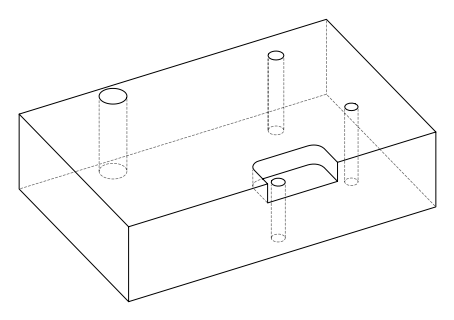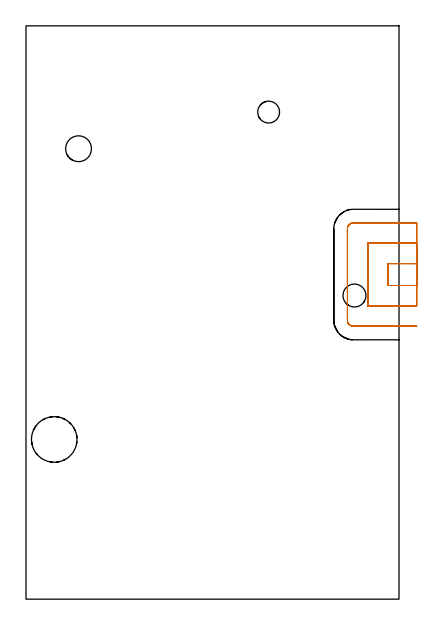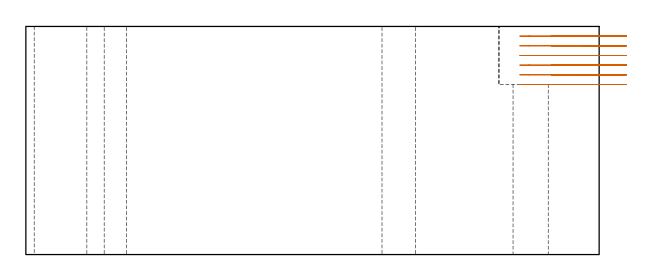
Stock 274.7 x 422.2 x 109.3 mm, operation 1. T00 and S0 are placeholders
(PLAN: 13 operations, 10 tool changes, 12.8 min)
(1 MILL_SLOT | SLOT_PARTIAL_RECTANGULAR | UGT0201_136 | Follow Part, ap 5, ae 75% | 6.66 min | 125775 mm3)
(2 MILL_THROUGH_HOLE_FROM_SOLID_MATERIAL | STEP1HOLE | UGT0201_018 | Circular | 3.05 min | 96382 mm3)
(3 SPOT_DRILL | STEP1HOLE_1 | NXT0321_9005460120000 | 0.04 min | 2 mm3)
(4 SPOT_DRILL_1 | STEP1HOLE_2 | NXT0321_9005460120000 | 0.05 min | 181 mm3)
(5 SPOT_DRILL_2 | STEP1HOLE_3 | NXT0321_9005460120000 | 0.03 min | 1 mm3)
(6 DRILL_THROUGH_HOLE_INTO_CENTER | STEP1HOLE_1 | NXT0301_065 | 0.35 min | 5630 mm3)
(7 DRILL_TO_ENLARGE_THROUGH_HOLE | STEP1HOLE_1 | UGT0301_292 | 0.37 min | 12616 mm3)
(8 DRILL_BLIND_HOLE_INTO_CENTER | STEP1HOLE_2 | NXT0301_076 | 0.07 min | 1092 mm3)
(9 GUN_DRILL_THROUGH_HOLE | STEP1HOLE_2 | UGT0307_007 | 0.56 min | 7410 mm3)
(10 DRILL_TO_ENLARGE_THROUGH_HOLE_1 | STEP1HOLE_2 | UGT0301_048 | 0.48 min | 22255 mm3)
(11 DRILL_BLIND_HOLE_INTO_CENTER_1 | STEP1HOLE_3 | NXT0301_065 | 0.07 min | 892 mm3)
(12 GUN_DRILL_THROUGH_HOLE_1 | STEP1HOLE_3 | UGT0307_007 | 0.6 min | 7634 mm3)
(13 DRILL_TO_ENLARGE_THROUGH_HOLE_2 | STEP1HOLE_3 | UGT0301_285 | 0.47 min | 13685 mm3)
(TOOL UGT0201_136 | Carbide End Mill 20.0 | D20 FL30 Z4)
(TOOL UGT0201_018 | End mill 30 mm | D30 FL50 Z4)
(TOOL NXT0321_9005460120000 | NC Spot Drill, 142deg, 12mm, Carbide, Uncoated | D12 PA142 FL30 Z2)
(TOOL NXT0301_065 | Carbide Drill 9.4mm [860.1-0940-075A1-MM 2214] | D9.4 PA140 FL98 Z2)
(TOOL UGT0301_292 | Twist Drill 16.9 mm | D16.9 PA118 FL120 Z2)
(TOOL NXT0301_076 | Carbide Drill 10.5mm [860.1-1050-032A1-MM 2214] | D10.5 PA140 FL55 Z2)
(TOOL UGT0307_007 | Gun Drill 10 mm | D10 PA130 FL24 Z1)
(TOOL UGT0301_048 | Twist Drill 19 mm | D19 PA118 FL135 Z2)
(TOOL UGT0301_285 | Twist Drill 16.1 mm | D16.1 PA118 FL125 Z2)
(OP 1 MILL_SLOT)
G17 G21 G94 G90
T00 M6
G54
G17 G0 G90 X287.7 Y247.1 S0 M3
G43 Z119.3 H0
Z104.667
G94 G1 X284.7 F250.
X266.7 F500.
Y231.
X284.7
X287.7 F250.
Y262.1
X284.7
X251.7 F500.
Y216.
X284.7
X287.7 F250.
Y277.1
X284.7
X241.1 F500.
G3 X236.7 Y272.7 R4.4
G1 Y205.4
G3 X241.1 Y201. R4.4
G1 X284.7
X287.7 F250.
G0 Y247.1 Z100.033
G1 X284.7
X266.7 F500.
Y231.
X284.7
X287.7 F250.
Y262.1
X284.7
X251.7 F500.
Y216.
X284.7
X287.7 F250.
Y277.1
X284.7
X241.1 F500.
G3 X236.7 Y272.7 R4.4
G1 Y205.4
G3 X241.1 Y201. R4.4
G1 X284.7
X287.7 F250.
G0 Y247.1 Z95.4
G1 X284.7
X266.7 F500.
Y231.
X284.7
X287.7 F250.
Y262.1
X284.7
X251.7 F500.
Y216.
X284.7
X287.7 F250.
Y277.1
X284.7
X241.1 F500.
G3 X236.7 Y272.7 R4.4
G1 Y205.4
G3 X241.1 Y201. R4.4
G1 X284.7
X287.7 F250.
G0 Y247.1 Z90.767
G1 X284.7
X266.7 F500.
Y231.
X284.7
X287.7 F250.
Y262.1
X284.7
X251.7 F500.
Y216.
X284.7
X287.7 F250.
Y277.1
X284.7
X241.1 F500.
G3 X236.7 Y272.7 R4.4
G1 Y205.4
G3 X241.1 Y201. R4.4
G1 X284.7
X287.7 F250.
G0 Y247.1 Z86.133
G1 X284.7
X266.7 F500.
Y231.
X284.7
X287.7 F250.
Y262.1
X284.7
X251.7 F500.
Y216.
X284.7
X287.7 F250.
Y277.1
X284.7
X241.1 F500.
G3 X236.7 Y272.7 R4.4
G1 Y205.4
G3 X241.1 Y201. R4.4
G1 X284.7
X287.7 F250.
G0 Y247.1 Z81.5
G1 X284.7
X266.7 F500.
Y231.
X284.7
X287.7 F250.
Y262.1
X284.7
X251.7 F500.
Y216.
X284.7
X287.7 F250.
Y277.1
X284.7
X241.1 F500.
G3 X236.7 Y272.7 R4.4
G1 Y205.4
G3 X241.1 Y201. R4.4
G1 X284.7
X287.7 F250.
G0 Z119.3
M5
M2
